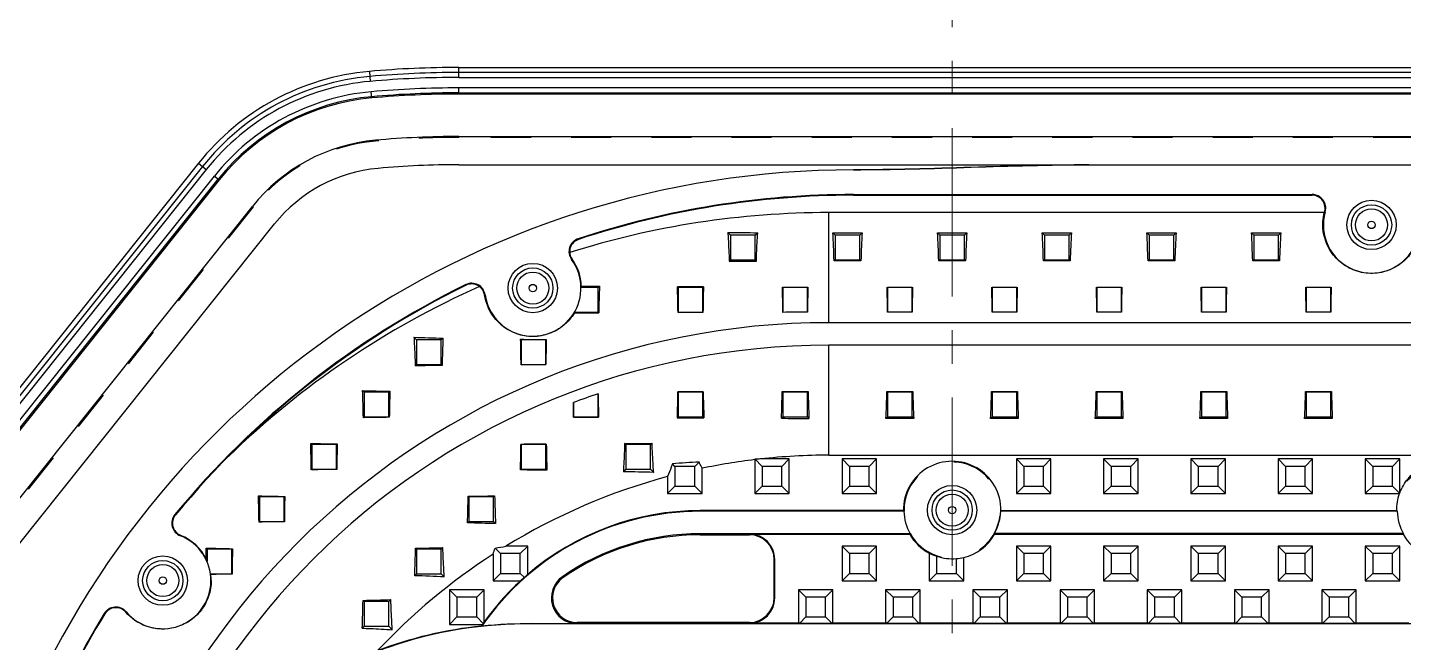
# Model space of a CAD drawing. Header units: millimetres. Extents: x -1495 to -116, y -3881 to 1305.
# Drawn here: x -683.4 to -627.4, y -1588.1 to -1563.1 of the extents above; entities that cross this region are included whole.
import ezdxf

# ---------------------------------------------------------------- set-up
doc = ezdxf.new("R2010")
doc.units = ezdxf.units.MM
doc.header["$LTSCALE"] = 16.335
doc.linetypes.add('CENTER', pattern=[0.6, 0.375, -0.075, 0.075, -0.075])
doc.linetypes.add('HIDDEN', pattern=[0.2, 0.1, -0.1])
doc.layers.get('0').update_dxf_attribs({"linetype": 'CONTINUOUS'})
doc.layers.add('center', color=1, linetype='CENTER', lineweight=9)
doc.layers.add('DEFAULT_2', color=8, linetype='HIDDEN')

msp = doc.modelspace()

# ---------------------------------------------------------------- linework, layer by layer
at = {"color": 7, "linetype": 'Continuous'}
for p, q in [((-669.485, -1564.852), (-669.449, -1565.257)), ((-665.844, -1565.097), (-665.844, -1564.69)), ((-665.844, -1564.69), (-626.963, -1564.69)), ((-626.963, -1564.896), (-665.844, -1564.896)), ((-665.844, -1565.097), (-626.963, -1565.097)), ((-669.389, -1565.931), (-669.411, -1565.682)), ((-665.844, -1565.773), (-665.844, -1565.523)), ((-626.963, -1565.523), (-665.844, -1565.523)), ((-665.844, -1565.724), (-626.963, -1565.724)), ((-626.963, -1565.773), (-665.844, -1565.773)), ((-669.236, -1567.655), (-669.232, -1567.69)), ((-665.844, -1567.539), (-665.844, -1567.504)), ((-665.844, -1567.504), (-626.963, -1567.504)), ((-676.288, -1568.723), (-691.127, -1587.325)), ((-676.131, -1568.849), (-690.97, -1587.45)), ((-676.449, -1568.595), (-687.004, -1581.825)), ((-676.449, -1568.595), (-676.131, -1568.849)), ((-669.133, -1568.8), (-669.134, -1568.793)), ((-665.844, -1568.654), (-665.844, -1568.647)), ((-665.844, -1568.654), (-626.962, -1568.661)), ((-649.764, -1568.855), (-649.764, -1568.862)), ((-640.176, -1568.661), (-640.176, -1568.654)), ((-690.637, -1587.716), (-675.798, -1569.115)), ((-690.48, -1587.841), (-675.641, -1569.24)), ((-675.602, -1569.271), (-690.441, -1587.872)), ((-675.798, -1569.115), (-675.602, -1569.271)), ((-649.764, -1569.895), (-649.764, -1569.867)), ((-649.764, -1569.867), (-631.076, -1569.867)), ((-649.764, -1569.895), (-631.076, -1569.895)), ((-631.076, -1569.867), (-631.076, -1569.895)), ((-687.581, -1587.061), (-674.25, -1570.35)), ((-674.25, -1570.35), (-674.222, -1570.372)), ((-650.769, -1575.087), (-650.769, -1570.603)), ((-630.576, -1570.603), (-650.769, -1570.603)), ((-630.545, -1570.569), (-630.574, -1570.565)), ((-686.687, -1587.774), (-673.356, -1571.063)), ((-673.356, -1571.063), (-673.351, -1571.067)), ((-660.967, -1571.693), (-660.976, -1571.667)), ((-654.774, -1571.524), (-654.885, -1571.413)), ((-654.774, -1571.524), (-654.774, -1572.529)), ((-653.769, -1571.524), (-654.774, -1571.524)), ((-653.769, -1571.524), (-653.667, -1571.422)), ((-653.769, -1572.529), (-653.769, -1571.524)), ((-650.511, -1571.524), (-650.605, -1571.429)), ((-650.605, -1571.429), (-649.411, -1571.429)), ((-650.511, -1571.524), (-650.511, -1572.529)), ((-649.506, -1571.524), (-650.511, -1571.524)), ((-649.506, -1571.524), (-649.411, -1571.429)), ((-649.506, -1572.529), (-649.506, -1571.524)), ((-646.247, -1571.524), (-646.341, -1571.429)), ((-646.341, -1571.429), (-645.147, -1571.429)), ((-646.247, -1571.524), (-646.247, -1572.529)), ((-645.242, -1571.524), (-646.247, -1571.524)), ((-645.242, -1571.524), (-645.147, -1571.429)), ((-645.242, -1572.529), (-645.242, -1571.524)), ((-641.983, -1571.524), (-642.077, -1571.429)), ((-642.077, -1571.429), (-640.883, -1571.429)), ((-641.983, -1571.524), (-641.983, -1572.529)), ((-640.978, -1571.524), (-641.983, -1571.524)), ((-640.978, -1571.524), (-640.883, -1571.429)), ((-640.978, -1572.529), (-640.978, -1571.524)), ((-637.813, -1571.429), (-636.62, -1571.429)), ((-637.719, -1571.524), (-637.813, -1571.429)), ((-637.719, -1571.524), (-637.719, -1572.529)), ((-636.714, -1571.524), (-637.719, -1571.524)), ((-636.714, -1571.524), (-636.62, -1571.429)), ((-636.714, -1572.529), (-636.714, -1571.524)), ((-633.55, -1571.429), (-632.356, -1571.429)), ((-633.455, -1571.524), (-633.55, -1571.429)), ((-633.455, -1571.524), (-633.455, -1572.529)), ((-632.45, -1571.524), (-633.455, -1571.524)), ((-632.45, -1571.524), (-632.356, -1571.429)), ((-632.45, -1572.529), (-632.45, -1571.524)), ((-661.228, -1572.502), (-661.248, -1572.517)), ((-654.774, -1572.529), (-654.826, -1572.581)), ((-654.774, -1572.529), (-653.769, -1572.529)), ((-653.769, -1572.529), (-653.722, -1572.576)), ((-650.511, -1572.529), (-650.554, -1572.572)), ((-649.462, -1572.572), (-650.554, -1572.572)), ((-650.511, -1572.529), (-649.506, -1572.529)), ((-649.506, -1572.529), (-649.462, -1572.572)), ((-646.247, -1572.529), (-646.29, -1572.572)), ((-645.199, -1572.572), (-646.29, -1572.572)), ((-646.247, -1572.529), (-645.242, -1572.529)), ((-645.242, -1572.529), (-645.199, -1572.572)), ((-641.983, -1572.529), (-642.026, -1572.572)), ((-640.935, -1572.572), (-642.026, -1572.572)), ((-641.983, -1572.529), (-640.978, -1572.529)), ((-640.978, -1572.529), (-640.935, -1572.572)), ((-637.719, -1572.529), (-637.762, -1572.572)), ((-636.671, -1572.572), (-637.762, -1572.572)), ((-637.719, -1572.529), (-636.714, -1572.529)), ((-636.714, -1572.529), (-636.671, -1572.572)), ((-633.455, -1572.529), (-633.498, -1572.572)), ((-632.407, -1572.572), (-633.498, -1572.572)), ((-633.455, -1572.529), (-632.45, -1572.529)), ((-632.45, -1572.529), (-632.407, -1572.572)), ((-665.56, -1573.537), (-665.547, -1573.562)), ((-664.771, -1573.954), (-664.794, -1573.957)), ((-660.165, -1573.656), (-660.857, -1573.656)), ((-660.165, -1573.656), (-660.111, -1573.602)), ((-660.165, -1574.661), (-660.165, -1573.656)), ((-656.906, -1573.656), (-656.935, -1573.627)), ((-656.906, -1573.656), (-656.906, -1574.661)), ((-655.901, -1573.656), (-656.906, -1573.656)), ((-655.901, -1573.656), (-655.878, -1573.632)), ((-655.901, -1574.661), (-655.901, -1573.656)), ((-652.642, -1573.656), (-652.658, -1573.64)), ((-652.658, -1573.64), (-651.623, -1573.641)), ((-652.643, -1573.656), (-652.643, -1574.666)), ((-651.637, -1573.656), (-652.643, -1573.656)), ((-651.637, -1573.656), (-651.623, -1573.641)), ((-651.637, -1574.663), (-651.637, -1573.656)), ((-648.379, -1573.656), (-648.393, -1573.641)), ((-648.379, -1573.656), (-648.379, -1574.655)), ((-647.374, -1573.656), (-648.379, -1573.656)), ((-647.374, -1573.656), (-647.359, -1573.641)), ((-647.374, -1574.655), (-647.374, -1573.656)), ((-644.115, -1573.656), (-644.129, -1573.641)), ((-644.115, -1573.656), (-644.115, -1574.655)), ((-643.11, -1573.656), (-644.115, -1573.656)), ((-643.11, -1573.656), (-643.095, -1573.641)), ((-643.11, -1574.655), (-643.11, -1573.656)), ((-639.851, -1573.656), (-639.865, -1573.641)), ((-639.851, -1573.656), (-639.851, -1574.655)), ((-638.846, -1573.656), (-639.851, -1573.656)), ((-638.846, -1573.656), (-638.831, -1573.641)), ((-638.846, -1574.655), (-638.846, -1573.656)), ((-635.587, -1573.656), (-635.602, -1573.641)), ((-635.587, -1573.656), (-635.587, -1574.655)), ((-634.582, -1573.656), (-635.587, -1573.656)), ((-634.582, -1573.656), (-634.568, -1573.641)), ((-634.582, -1574.655), (-634.582, -1573.656)), ((-631.323, -1573.656), (-631.338, -1573.641)), ((-631.323, -1573.656), (-631.323, -1574.655)), ((-630.318, -1573.656), (-631.323, -1573.656)), ((-630.318, -1573.656), (-630.304, -1573.641)), ((-630.318, -1574.655), (-630.318, -1573.656)), ((-661.122, -1574.661), (-660.165, -1574.661)), ((-660.165, -1574.661), (-660.143, -1574.683)), ((-656.906, -1574.661), (-656.913, -1574.668)), ((-656.913, -1574.668), (-655.897, -1574.665)), ((-656.906, -1574.661), (-655.901, -1574.661)), ((-655.901, -1574.661), (-655.897, -1574.665)), ((-647.374, -1574.655), (-648.379, -1574.655)), ((-643.11, -1574.655), (-644.115, -1574.655)), ((-638.846, -1574.655), (-639.851, -1574.655)), ((-634.582, -1574.655), (-635.587, -1574.655)), ((-630.318, -1574.655), (-631.323, -1574.655)), ((-624.137, -1575.087), (-650.769, -1575.087)), ((-667.566, -1575.788), (-667.671, -1575.682)), ((-667.566, -1575.788), (-667.566, -1576.793)), ((-666.561, -1575.788), (-667.566, -1575.788)), ((-666.561, -1575.788), (-666.488, -1575.715)), ((-666.561, -1576.793), (-666.561, -1575.788)), ((-663.302, -1575.788), (-663.326, -1575.764)), ((-663.302, -1575.788), (-663.302, -1576.793)), ((-662.297, -1575.788), (-663.302, -1575.788)), ((-662.297, -1575.788), (-662.282, -1575.773)), ((-662.297, -1576.797), (-662.297, -1575.788)), ((-650.769, -1580.485), (-650.769, -1576.006)), ((-624.137, -1576.006), (-650.769, -1576.006)), ((-667.566, -1576.793), (-667.62, -1576.846)), ((-667.566, -1576.793), (-666.561, -1576.793)), ((-666.561, -1576.793), (-666.526, -1576.828)), ((-663.302, -1576.793), (-663.307, -1576.798)), ((-663.302, -1576.793), (-662.297, -1576.797)), ((-669.698, -1577.92), (-669.764, -1577.854)), ((-669.698, -1577.92), (-669.698, -1578.925)), ((-668.693, -1577.92), (-669.698, -1577.92)), ((-668.693, -1577.92), (-668.652, -1577.878)), ((-668.693, -1578.925), (-668.693, -1577.92)), ((-660.165, -1578.925), (-660.165, -1577.982)), ((-655.887, -1577.905), (-656.917, -1577.909)), ((-656.906, -1577.92), (-656.917, -1577.909)), ((-656.906, -1577.92), (-656.906, -1578.925)), ((-655.901, -1577.92), (-656.906, -1577.92)), ((-655.901, -1577.92), (-655.887, -1577.905)), ((-655.901, -1578.925), (-655.901, -1577.92)), ((-652.642, -1577.92), (-652.666, -1577.897)), ((-652.642, -1577.92), (-652.642, -1578.925)), ((-651.637, -1577.92), (-652.642, -1577.92)), ((-651.637, -1577.92), (-651.613, -1577.895)), ((-651.637, -1578.925), (-651.637, -1577.92)), ((-648.379, -1577.92), (-648.403, -1577.895)), ((-648.403, -1577.895), (-647.349, -1577.895)), ((-648.379, -1577.92), (-648.379, -1578.925)), ((-647.374, -1577.92), (-648.379, -1577.92)), ((-647.374, -1577.92), (-647.349, -1577.895)), ((-647.374, -1578.925), (-647.374, -1577.92)), ((-644.115, -1577.92), (-644.139, -1577.895)), ((-644.139, -1577.895), (-643.085, -1577.895)), ((-644.115, -1577.92), (-644.115, -1578.925)), ((-643.11, -1577.92), (-644.115, -1577.92)), ((-643.11, -1577.92), (-643.085, -1577.895)), ((-643.11, -1578.925), (-643.11, -1577.92)), ((-639.851, -1577.92), (-639.876, -1577.895)), ((-639.876, -1577.895), (-638.821, -1577.895)), ((-639.851, -1577.92), (-639.851, -1578.925)), ((-638.846, -1577.92), (-639.851, -1577.92)), ((-638.846, -1577.92), (-638.821, -1577.895)), ((-638.846, -1578.925), (-638.846, -1577.92)), ((-635.587, -1577.92), (-635.612, -1577.895)), ((-635.612, -1577.895), (-634.557, -1577.895)), ((-635.587, -1577.92), (-635.587, -1578.925)), ((-634.582, -1577.92), (-635.587, -1577.92)), ((-634.582, -1577.92), (-634.557, -1577.895)), ((-634.582, -1578.925), (-634.582, -1577.92)), ((-631.348, -1577.895), (-630.294, -1577.895)), ((-631.323, -1577.92), (-631.348, -1577.895)), ((-631.323, -1577.92), (-631.323, -1578.925)), ((-630.318, -1577.92), (-631.323, -1577.92)), ((-630.318, -1577.92), (-630.294, -1577.895)), ((-630.318, -1578.925), (-630.318, -1577.92)), ((-661.17, -1578.344), (-661.17, -1578.925)), ((-669.698, -1578.925), (-669.73, -1578.957)), ((-669.698, -1578.925), (-668.693, -1578.925)), ((-668.693, -1578.925), (-668.676, -1578.942)), ((-661.17, -1578.925), (-661.177, -1578.931)), ((-661.17, -1578.925), (-660.165, -1578.925)), ((-660.165, -1578.925), (-660.153, -1578.937)), ((-656.906, -1578.925), (-656.941, -1578.959)), ((-656.941, -1578.959), (-655.859, -1578.967)), ((-656.906, -1578.925), (-655.901, -1578.925)), ((-655.901, -1578.925), (-655.859, -1578.967)), ((-652.642, -1578.925), (-652.7, -1578.983)), ((-652.642, -1578.925), (-651.637, -1578.925)), ((-651.637, -1578.925), (-651.577, -1578.985)), ((-648.379, -1578.925), (-648.44, -1578.986)), ((-647.313, -1578.986), (-648.44, -1578.986)), ((-648.379, -1578.925), (-647.374, -1578.925)), ((-647.374, -1578.925), (-647.313, -1578.986)), ((-644.115, -1578.925), (-644.176, -1578.986)), ((-643.049, -1578.986), (-644.176, -1578.986)), ((-644.115, -1578.925), (-643.11, -1578.925)), ((-643.11, -1578.925), (-643.049, -1578.986)), ((-639.851, -1578.925), (-639.912, -1578.986)), ((-638.785, -1578.986), (-639.912, -1578.986)), ((-639.851, -1578.925), (-638.846, -1578.925)), ((-638.846, -1578.925), (-638.785, -1578.986)), ((-635.587, -1578.925), (-635.648, -1578.986)), ((-634.521, -1578.986), (-635.648, -1578.986)), ((-635.587, -1578.925), (-634.582, -1578.925)), ((-634.582, -1578.925), (-634.521, -1578.986)), ((-631.323, -1578.925), (-631.384, -1578.986)), ((-630.257, -1578.986), (-631.384, -1578.986)), ((-631.323, -1578.925), (-630.318, -1578.925)), ((-630.318, -1578.925), (-630.257, -1578.986)), ((-671.83, -1580.052), (-671.877, -1580.004)), ((-671.83, -1580.052), (-671.83, -1581.057)), ((-670.825, -1580.052), (-671.83, -1580.052)), ((-670.825, -1580.052), (-670.799, -1580.026)), ((-670.825, -1581.057), (-670.825, -1580.052)), ((-663.302, -1580.052), (-663.311, -1580.043)), ((-663.302, -1580.052), (-663.302, -1581.057)), ((-662.297, -1580.052), (-663.302, -1580.052)), ((-662.297, -1580.052), (-662.28, -1580.035)), ((-662.297, -1581.057), (-662.297, -1580.052)), ((-659.088, -1580.002), (-657.972, -1579.99)), ((-659.038, -1580.052), (-659.088, -1580.002)), ((-659.038, -1580.052), (-659.038, -1581.057)), ((-658.033, -1580.052), (-659.038, -1580.052)), ((-658.033, -1580.052), (-657.972, -1579.99)), ((-658.033, -1581.057), (-658.033, -1580.052)), ((-657.036, -1580.941), (-657.144, -1580.834)), ((-656.232, -1580.941), (-656.055, -1580.764)), ((-653.785, -1580.64), (-653.785, -1582.047)), ((-653.483, -1580.941), (-653.785, -1580.64)), ((-652.378, -1580.64), (-653.556, -1580.64)), ((-652.679, -1580.941), (-652.378, -1580.64)), ((-652.378, -1582.047), (-652.378, -1580.64)), ((-650.769, -1580.485), (-620.756, -1580.485)), ((-650.231, -1580.64), (-650.231, -1582.047)), ((-649.93, -1580.941), (-650.231, -1580.64)), ((-648.824, -1580.64), (-650.231, -1580.64)), ((-649.126, -1580.941), (-648.824, -1580.64)), ((-648.824, -1582.047), (-648.824, -1580.64)), ((-643.125, -1580.64), (-643.125, -1582.047)), ((-642.824, -1580.941), (-643.125, -1580.64)), ((-641.718, -1580.64), (-643.125, -1580.64)), ((-642.02, -1580.941), (-641.718, -1580.64)), ((-641.718, -1582.047), (-641.718, -1580.64)), ((-639.572, -1580.64), (-639.572, -1582.047)), ((-639.27, -1580.941), (-639.572, -1580.64)), ((-638.165, -1580.64), (-639.572, -1580.64)), ((-638.466, -1580.941), (-638.165, -1580.64)), ((-638.165, -1582.047), (-638.165, -1580.64)), ((-636.019, -1580.64), (-636.019, -1582.047)), ((-635.717, -1580.941), (-636.019, -1580.64)), ((-634.612, -1580.64), (-636.019, -1580.64)), ((-634.913, -1580.941), (-634.612, -1580.64)), ((-634.612, -1582.047), (-634.612, -1580.64)), ((-632.465, -1580.64), (-632.465, -1582.047)), ((-632.164, -1580.941), (-632.465, -1580.64)), ((-631.058, -1580.64), (-632.465, -1580.64)), ((-631.36, -1580.941), (-631.058, -1580.64)), ((-631.058, -1582.047), (-631.058, -1580.64)), ((-628.912, -1580.64), (-628.912, -1582.047)), ((-627.505, -1580.64), (-628.912, -1580.64)), ((-628.611, -1580.941), (-628.912, -1580.64)), ((-627.807, -1580.941), (-627.505, -1580.64)), ((-627.505, -1582.047), (-627.505, -1580.64)), ((-671.83, -1581.057), (-671.852, -1581.079)), ((-671.83, -1581.057), (-670.825, -1581.057)), ((-670.825, -1581.057), (-670.816, -1581.066)), ((-663.302, -1581.057), (-663.331, -1581.086)), ((-663.302, -1581.057), (-662.297, -1581.057)), ((-662.297, -1581.057), (-662.253, -1581.101)), ((-659.038, -1581.057), (-659.139, -1581.158)), ((-659.038, -1581.057), (-658.033, -1581.057)), ((-658.033, -1581.057), (-657.905, -1581.185)), ((-657.338, -1581.356), (-657.338, -1582.047)), ((-657.036, -1580.941), (-657.036, -1581.745)), ((-656.232, -1580.941), (-657.036, -1580.941)), ((-656.232, -1581.745), (-656.232, -1580.941)), ((-655.931, -1582.047), (-655.931, -1581.019)), ((-653.483, -1580.941), (-653.483, -1581.745)), ((-652.679, -1580.941), (-653.483, -1580.941)), ((-652.679, -1581.745), (-652.679, -1580.941)), ((-649.93, -1580.941), (-649.93, -1581.745)), ((-649.126, -1580.941), (-649.93, -1580.941)), ((-649.126, -1581.745), (-649.126, -1580.941)), ((-642.824, -1580.941), (-642.824, -1581.745)), ((-642.02, -1580.941), (-642.824, -1580.941)), ((-642.02, -1581.745), (-642.02, -1580.941)), ((-639.27, -1580.941), (-639.27, -1581.745)), ((-638.466, -1580.941), (-639.27, -1580.941)), ((-638.466, -1581.745), (-638.466, -1580.941)), ((-635.717, -1580.941), (-635.717, -1581.745)), ((-634.913, -1580.941), (-635.717, -1580.941)), ((-634.913, -1581.745), (-634.913, -1580.941)), ((-632.164, -1580.941), (-632.164, -1581.745)), ((-631.36, -1580.941), (-632.164, -1580.941)), ((-631.36, -1581.745), (-631.36, -1580.941)), ((-628.611, -1580.941), (-628.611, -1581.745)), ((-627.807, -1580.941), (-628.611, -1580.941)), ((-627.807, -1581.745), (-627.807, -1580.941)), ((-657.036, -1581.745), (-657.338, -1582.047)), ((-657.036, -1581.745), (-656.232, -1581.745)), ((-656.232, -1581.745), (-655.931, -1582.047)), ((-653.483, -1581.745), (-653.785, -1582.047)), ((-653.483, -1581.745), (-652.679, -1581.745)), ((-652.679, -1581.745), (-652.378, -1582.047)), ((-649.93, -1581.745), (-650.231, -1582.047)), ((-649.93, -1581.745), (-649.126, -1581.745)), ((-649.126, -1581.745), (-648.824, -1582.047)), ((-642.824, -1581.745), (-643.125, -1582.047)), ((-642.824, -1581.745), (-642.02, -1581.745)), ((-642.02, -1581.745), (-641.718, -1582.047)), ((-639.27, -1581.745), (-639.572, -1582.047)), ((-639.27, -1581.745), (-638.466, -1581.745)), ((-638.466, -1581.745), (-638.165, -1582.047)), ((-635.717, -1581.745), (-636.019, -1582.047)), ((-635.717, -1581.745), (-634.913, -1581.745)), ((-634.913, -1581.745), (-634.612, -1582.047)), ((-632.164, -1581.745), (-632.465, -1582.047)), ((-632.164, -1581.745), (-631.36, -1581.745)), ((-631.36, -1581.745), (-631.058, -1582.047)), ((-628.611, -1581.745), (-628.912, -1582.047)), ((-628.611, -1581.745), (-627.807, -1581.745)), ((-627.807, -1581.745), (-627.505, -1582.047)), ((-673.962, -1582.184), (-674.004, -1582.142)), ((-673.962, -1582.184), (-673.962, -1583.189)), ((-672.957, -1582.184), (-673.962, -1582.184)), ((-672.957, -1582.184), (-672.936, -1582.163)), ((-672.957, -1583.189), (-672.957, -1582.184)), ((-665.434, -1582.184), (-665.46, -1582.158)), ((-665.434, -1582.184), (-665.434, -1583.189)), ((-664.429, -1582.184), (-665.434, -1582.184)), ((-664.429, -1582.184), (-664.387, -1582.141)), ((-664.429, -1583.189), (-664.429, -1582.184)), ((-657.338, -1582.047), (-655.931, -1582.047)), ((-653.785, -1582.047), (-652.378, -1582.047)), ((-650.231, -1582.047), (-648.824, -1582.047)), ((-643.125, -1582.047), (-641.718, -1582.047)), ((-639.572, -1582.047), (-638.165, -1582.047)), ((-636.019, -1582.047), (-634.612, -1582.047)), ((-632.465, -1582.047), (-631.058, -1582.047)), ((-628.912, -1582.047), (-627.505, -1582.047)), ((-677.388, -1582.923), (-677.409, -1582.905)), ((-656.009, -1582.767), (-656.009, -1582.743)), ((-647.733, -1582.743), (-656.009, -1582.743)), ((-647.708, -1582.767), (-656.009, -1582.767)), ((-647.708, -1582.767), (-647.733, -1582.743)), ((-643.755, -1582.743), (-643.78, -1582.767)), ((-627.608, -1582.767), (-643.78, -1582.767)), ((-643.749, -1582.743), (-627.634, -1582.743)), ((-673.962, -1583.189), (-673.982, -1583.209)), ((-673.962, -1583.189), (-672.957, -1583.189)), ((-672.957, -1583.189), (-672.95, -1583.195)), ((-665.434, -1583.189), (-665.489, -1583.244)), ((-665.434, -1583.189), (-664.429, -1583.189)), ((-664.429, -1583.189), (-664.344, -1583.273)), ((-677.178, -1583.75), (-677.186, -1583.769)), ((-663.037, -1584.193), (-663.929, -1584.193)), ((-663.339, -1584.494), (-663.037, -1584.193)), ((-663.037, -1585.341), (-663.037, -1584.193)), ((-656.009, -1583.727), (-656.009, -1583.681)), ((-656.009, -1583.681), (-647.458, -1583.681)), ((-656.009, -1583.727), (-653.999, -1583.727)), ((-653.999, -1583.706), (-653.999, -1583.727)), ((-653.999, -1583.706), (-647.473, -1583.706)), ((-650.231, -1584.193), (-650.231, -1585.6)), ((-649.93, -1584.494), (-650.231, -1584.193)), ((-648.824, -1584.193), (-650.231, -1584.193)), ((-649.126, -1584.494), (-648.824, -1584.193)), ((-648.824, -1585.6), (-648.824, -1584.193)), ((-644.03, -1583.681), (-644.016, -1583.706)), ((-627.358, -1583.681), (-644.03, -1583.681)), ((-644.016, -1583.706), (-627.373, -1583.706)), ((-643.125, -1584.193), (-643.125, -1585.6)), ((-642.824, -1584.494), (-643.125, -1584.193)), ((-641.718, -1584.193), (-643.125, -1584.193)), ((-642.02, -1584.494), (-641.718, -1584.193)), ((-641.718, -1585.6), (-641.718, -1584.193)), ((-639.572, -1584.193), (-639.572, -1585.6)), ((-639.27, -1584.494), (-639.572, -1584.193)), ((-638.165, -1584.193), (-639.572, -1584.193)), ((-638.466, -1584.494), (-638.165, -1584.193)), ((-638.165, -1585.6), (-638.165, -1584.193)), ((-636.019, -1584.193), (-636.019, -1585.6)), ((-635.717, -1584.494), (-636.019, -1584.193)), ((-634.612, -1584.193), (-636.019, -1584.193)), ((-634.913, -1584.494), (-634.612, -1584.193)), ((-634.612, -1585.6), (-634.612, -1584.193)), ((-632.465, -1584.193), (-632.465, -1585.6)), ((-632.164, -1584.494), (-632.465, -1584.193)), ((-631.058, -1584.193), (-632.465, -1584.193)), ((-631.36, -1584.494), (-631.058, -1584.193)), ((-631.058, -1585.6), (-631.058, -1584.193)), ((-628.912, -1584.193), (-628.912, -1585.6)), ((-628.611, -1584.494), (-628.912, -1584.193)), ((-627.505, -1584.193), (-628.912, -1584.193)), ((-627.807, -1584.494), (-627.505, -1584.193)), ((-627.505, -1585.6), (-627.505, -1584.193)), ((-627.373, -1583.706), (-627.358, -1583.681)), ((-676.094, -1584.315), (-676.14, -1584.269)), ((-676.094, -1584.315), (-676.094, -1584.817)), ((-675.089, -1584.315), (-676.094, -1584.315)), ((-675.089, -1584.315), (-675.067, -1584.294)), ((-675.089, -1585.32), (-675.089, -1584.315)), ((-667.566, -1584.315), (-667.607, -1584.275)), ((-667.566, -1584.315), (-667.566, -1585.32)), ((-666.561, -1584.315), (-667.566, -1584.315)), ((-666.561, -1584.315), (-666.495, -1584.249)), ((-666.561, -1585.32), (-666.561, -1584.315)), ((-664.444, -1584.517), (-664.444, -1585.6)), ((-664.143, -1584.494), (-664.367, -1584.27)), ((-664.143, -1584.494), (-664.143, -1585.298)), ((-663.339, -1584.494), (-664.143, -1584.494)), ((-663.339, -1585.298), (-663.339, -1584.494)), ((-652.994, -1586.297), (-652.994, -1584.732)), ((-652.994, -1584.732), (-652.973, -1584.732)), ((-652.973, -1586.297), (-652.973, -1584.732)), ((-649.93, -1584.494), (-649.93, -1585.298)), ((-649.126, -1584.494), (-649.93, -1584.494)), ((-649.126, -1585.298), (-649.126, -1584.494)), ((-646.678, -1584.478), (-646.678, -1585.6)), ((-646.377, -1584.6), (-646.377, -1585.298)), ((-645.573, -1585.298), (-645.573, -1584.697)), ((-645.271, -1585.6), (-645.271, -1584.654)), ((-642.824, -1584.494), (-642.824, -1585.298)), ((-642.02, -1584.494), (-642.824, -1584.494)), ((-642.02, -1585.298), (-642.02, -1584.494)), ((-639.27, -1584.494), (-639.27, -1585.298)), ((-638.466, -1584.494), (-639.27, -1584.494)), ((-638.466, -1585.298), (-638.466, -1584.494)), ((-635.717, -1584.494), (-635.717, -1585.298)), ((-634.913, -1584.494), (-635.717, -1584.494)), ((-634.913, -1585.298), (-634.913, -1584.494)), ((-632.164, -1584.494), (-632.164, -1585.298)), ((-631.36, -1584.494), (-632.164, -1584.494)), ((-631.36, -1585.298), (-631.36, -1584.494)), ((-628.611, -1584.494), (-628.611, -1585.298)), ((-627.807, -1584.494), (-628.611, -1584.494)), ((-627.807, -1585.298), (-627.807, -1584.494)), ((-664.143, -1585.298), (-664.444, -1585.6)), ((-664.143, -1585.298), (-663.339, -1585.298)), ((-663.339, -1585.298), (-663.173, -1585.464)), ((-649.93, -1585.298), (-650.231, -1585.6)), ((-649.93, -1585.298), (-649.126, -1585.298)), ((-649.126, -1585.298), (-648.824, -1585.6)), ((-646.377, -1585.298), (-646.678, -1585.6)), ((-646.377, -1585.298), (-645.573, -1585.298)), ((-645.573, -1585.298), (-645.271, -1585.6)), ((-642.824, -1585.298), (-643.125, -1585.6)), ((-642.824, -1585.298), (-642.02, -1585.298)), ((-642.02, -1585.298), (-641.718, -1585.6)), ((-639.27, -1585.298), (-639.572, -1585.6)), ((-639.27, -1585.298), (-638.466, -1585.298)), ((-638.466, -1585.298), (-638.165, -1585.6)), ((-635.717, -1585.298), (-636.019, -1585.6)), ((-635.717, -1585.298), (-634.913, -1585.298)), ((-634.913, -1585.298), (-634.612, -1585.6)), ((-632.164, -1585.298), (-632.465, -1585.6)), ((-632.164, -1585.298), (-631.36, -1585.298)), ((-631.36, -1585.298), (-631.058, -1585.6)), ((-628.611, -1585.298), (-628.912, -1585.6)), ((-628.611, -1585.298), (-627.807, -1585.298)), ((-627.807, -1585.298), (-627.505, -1585.6)), ((-675.953, -1585.32), (-675.089, -1585.32)), ((-675.089, -1585.32), (-675.08, -1585.329)), ((-667.566, -1585.32), (-667.641, -1585.396)), ((-667.566, -1585.32), (-666.561, -1585.32)), ((-666.561, -1585.32), (-666.439, -1585.443)), ((-664.444, -1585.6), (-663.329, -1585.6)), ((-661.622, -1585.433), (-661.596, -1585.471)), ((-650.231, -1585.6), (-648.824, -1585.6)), ((-646.678, -1585.6), (-645.271, -1585.6)), ((-643.125, -1585.6), (-641.718, -1585.6)), ((-639.572, -1585.6), (-638.165, -1585.6)), ((-636.019, -1585.6), (-634.612, -1585.6)), ((-632.465, -1585.6), (-631.058, -1585.6)), ((-628.912, -1585.6), (-627.505, -1585.6)), ((-669.698, -1586.447), (-669.745, -1586.4)), ((-668.693, -1586.447), (-668.613, -1586.368)), ((-666.221, -1585.969), (-666.221, -1587.376)), ((-665.919, -1586.271), (-666.221, -1585.969)), ((-664.814, -1585.969), (-666.221, -1585.969)), ((-665.919, -1586.271), (-665.919, -1587.075)), ((-665.115, -1586.271), (-665.919, -1586.271)), ((-665.115, -1586.271), (-664.814, -1585.969)), ((-665.115, -1587.075), (-665.115, -1586.271)), ((-664.814, -1587.285), (-664.814, -1585.969)), ((-652.973, -1586.297), (-652.994, -1586.297)), ((-652.008, -1585.969), (-652.008, -1587.323)), ((-651.707, -1586.271), (-652.008, -1585.969)), ((-650.601, -1585.969), (-652.008, -1585.969)), ((-651.707, -1586.271), (-651.707, -1587.075)), ((-650.903, -1586.271), (-651.707, -1586.271)), ((-650.903, -1586.271), (-650.601, -1585.969)), ((-650.903, -1587.075), (-650.903, -1586.271)), ((-650.601, -1587.323), (-650.601, -1585.969)), ((-648.455, -1585.969), (-648.455, -1587.323)), ((-647.048, -1585.969), (-648.455, -1585.969)), ((-648.153, -1586.271), (-648.455, -1585.969)), ((-648.153, -1586.271), (-648.153, -1587.075)), ((-647.349, -1586.271), (-648.153, -1586.271)), ((-647.349, -1586.271), (-647.048, -1585.969)), ((-647.349, -1587.075), (-647.349, -1586.271)), ((-647.048, -1587.323), (-647.048, -1585.969)), ((-644.902, -1585.969), (-644.902, -1587.323)), ((-643.495, -1585.969), (-644.902, -1585.969)), ((-644.6, -1586.271), (-644.902, -1585.969)), ((-644.6, -1586.271), (-644.6, -1587.075)), ((-643.796, -1586.271), (-644.6, -1586.271)), ((-643.796, -1586.271), (-643.495, -1585.969)), ((-643.796, -1587.075), (-643.796, -1586.271)), ((-643.495, -1587.323), (-643.495, -1585.969)), ((-641.348, -1585.969), (-641.348, -1587.323)), ((-639.941, -1585.969), (-641.348, -1585.969)), ((-641.047, -1586.271), (-641.348, -1585.969)), ((-641.047, -1586.271), (-641.047, -1587.075)), ((-640.243, -1586.271), (-641.047, -1586.271)), ((-640.243, -1586.271), (-639.941, -1585.969)), ((-640.243, -1587.075), (-640.243, -1586.271)), ((-639.941, -1587.323), (-639.941, -1585.969)), ((-637.795, -1585.969), (-637.795, -1587.323)), ((-636.388, -1585.969), (-637.795, -1585.969)), ((-637.494, -1586.271), (-637.795, -1585.969)), ((-637.494, -1586.271), (-637.494, -1587.075)), ((-636.69, -1586.271), (-637.494, -1586.271)), ((-636.69, -1586.271), (-636.388, -1585.969)), ((-636.69, -1587.075), (-636.69, -1586.271)), ((-636.388, -1587.323), (-636.388, -1585.969)), ((-634.242, -1585.969), (-634.242, -1587.323)), ((-632.835, -1585.969), (-634.242, -1585.969)), ((-633.94, -1586.271), (-634.242, -1585.969)), ((-633.94, -1586.271), (-633.94, -1587.075)), ((-633.136, -1586.271), (-633.94, -1586.271)), ((-633.136, -1586.271), (-632.835, -1585.969)), ((-633.136, -1587.075), (-633.136, -1586.271)), ((-632.835, -1587.323), (-632.835, -1585.969)), ((-630.689, -1585.969), (-630.689, -1587.323)), ((-629.282, -1585.969), (-630.689, -1585.969)), ((-630.387, -1586.271), (-630.689, -1585.969)), ((-630.387, -1586.271), (-630.387, -1587.075)), ((-629.583, -1586.271), (-630.387, -1586.271)), ((-629.583, -1586.271), (-629.282, -1585.969)), ((-629.583, -1587.075), (-629.583, -1586.271)), ((-629.282, -1587.323), (-629.282, -1585.969)), ((-680.287, -1586.934), (-680.264, -1586.948)), ((-679.397, -1586.865), (-679.413, -1586.879)), ((-669.698, -1586.447), (-669.698, -1587.452)), ((-668.693, -1586.447), (-669.698, -1586.447)), ((-668.693, -1587.452), (-668.693, -1586.447)), ((-669.698, -1587.452), (-669.778, -1587.533)), ((-669.698, -1587.452), (-668.693, -1587.452)), ((-668.693, -1587.452), (-668.553, -1587.593)), ((-665.919, -1587.075), (-666.221, -1587.376)), ((-666.221, -1587.376), (-664.878, -1587.376)), ((-665.919, -1587.075), (-665.115, -1587.075)), ((-665.115, -1587.075), (-664.851, -1587.339)), ((-664.916, -1587.432), (-664.903, -1587.455)), ((-662.829, -1587.351), (-662.829, -1587.348)), ((-613.455, -1587.351), (-662.829, -1587.351)), ((-661.024, -1587.348), (-661.024, -1587.302)), ((-653.999, -1587.302), (-661.024, -1587.302)), ((-653.999, -1587.302), (-653.999, -1587.323)), ((-652.008, -1587.323), (-653.999, -1587.323)), ((-651.956, -1587.325), (-652.008, -1587.323)), ((-651.707, -1587.075), (-651.956, -1587.325)), ((-651.956, -1587.325), (-650.653, -1587.325)), ((-651.707, -1587.075), (-650.903, -1587.075)), ((-650.903, -1587.075), (-650.653, -1587.325)), ((-650.601, -1587.323), (-650.653, -1587.325)), ((-648.455, -1587.323), (-650.601, -1587.323)), ((-648.403, -1587.325), (-648.455, -1587.323)), ((-648.153, -1587.075), (-648.403, -1587.325)), ((-648.403, -1587.325), (-647.1, -1587.325)), ((-648.153, -1587.075), (-647.349, -1587.075)), ((-647.349, -1587.075), (-647.1, -1587.325)), ((-647.048, -1587.323), (-647.1, -1587.325)), ((-644.902, -1587.323), (-647.048, -1587.323)), ((-644.85, -1587.325), (-644.902, -1587.323)), ((-644.6, -1587.075), (-644.85, -1587.325)), ((-644.85, -1587.325), (-643.546, -1587.325)), ((-644.6, -1587.075), (-643.796, -1587.075)), ((-643.796, -1587.075), (-643.546, -1587.325)), ((-643.495, -1587.323), (-643.546, -1587.325)), ((-641.348, -1587.323), (-643.495, -1587.323)), ((-641.297, -1587.325), (-641.348, -1587.323)), ((-641.047, -1587.075), (-641.297, -1587.325)), ((-641.297, -1587.325), (-639.993, -1587.325)), ((-641.047, -1587.075), (-640.243, -1587.075)), ((-640.243, -1587.075), (-639.993, -1587.325)), ((-639.941, -1587.323), (-639.993, -1587.325)), ((-637.795, -1587.323), (-639.941, -1587.323)), ((-637.743, -1587.325), (-637.795, -1587.323)), ((-637.494, -1587.075), (-637.743, -1587.325)), ((-637.743, -1587.325), (-636.44, -1587.325)), ((-637.494, -1587.075), (-636.69, -1587.075)), ((-636.69, -1587.075), (-636.44, -1587.325)), ((-636.388, -1587.323), (-636.44, -1587.325)), ((-634.242, -1587.323), (-636.388, -1587.323)), ((-634.19, -1587.325), (-634.242, -1587.323)), ((-633.94, -1587.075), (-634.19, -1587.325)), ((-634.19, -1587.325), (-632.887, -1587.325)), ((-633.94, -1587.075), (-633.136, -1587.075)), ((-633.136, -1587.075), (-632.887, -1587.325)), ((-632.835, -1587.323), (-632.887, -1587.325)), ((-630.689, -1587.323), (-632.835, -1587.323)), ((-630.637, -1587.325), (-630.689, -1587.323)), ((-630.387, -1587.075), (-630.637, -1587.325)), ((-630.637, -1587.325), (-629.334, -1587.325)), ((-630.387, -1587.075), (-629.583, -1587.075)), ((-629.583, -1587.075), (-629.334, -1587.325)), ((-629.282, -1587.323), (-629.334, -1587.325)), ((-627.136, -1587.323), (-629.282, -1587.323))]:
    msp.add_line(p, q, dxfattribs=at)
for centre, radius in [((-628.659, -1571.105), 1.005), ((-628.659, -1571.105), 0.821), ((-628.659, -1571.105), 0.653), ((-628.659, -1571.105), 0.151), ((-662.829, -1573.677), 1.005), ((-662.829, -1573.677), 0.821), ((-662.829, -1573.677), 0.653), ((-662.829, -1573.677), 0.151), ((-645.744, -1582.722), 1.005), ((-645.744, -1582.722), 0.821), ((-645.744, -1582.722), 0.653), ((-645.744, -1582.722), 0.151), ((-677.904, -1585.594), 1.005), ((-677.904, -1585.594), 0.821), ((-677.904, -1585.594), 0.653), ((-677.904, -1585.594), 0.151)]:
    msp.add_circle(centre, radius, dxfattribs=at)
for centre, radius, start, end in [((-668.593, -1574.862), 10.05, 95.0947, 141.4198), ((-668.593, -1574.862), 9.844, 95.0947, 141.4198), ((-665.844, -1605.694), 41.004, 90, 95.0947), ((-665.844, -1605.694), 40.798, 90, 95.0947), ((-665.844, -1605.694), 40.597, 90, 95.0947), ((-668.593, -1574.862), 9.643, 95.0947, 141.4198), ((-668.593, -1574.862), 9.217, 95.0947, 141.4198), ((-665.844, -1605.694), 40.171, 90, 95.0947), ((-668.593, -1574.862), 9.016, 95.0947, 141.4198), ((-668.593, -1574.862), 8.966, 95.0947, 141.4198), ((-665.844, -1605.694), 39.97, 90, 95.0947), ((-665.844, -1605.694), 39.92, 90, 95.0947), ((-668.593, -1574.862), 7.236, 95.0947, 141.4198), ((-665.844, -1605.694), 38.19, 90, 95.0947), ((-649.764, -1605.694), 36.832, 90, 159.9604), ((-668.593, -1574.862), 6.086, 95.0947, 141.4198), ((-665.844, -1605.694), 37.04, 90, 95.0947), ((-649.764, -1605.694), 35.827, 90, 108.2372), ((-649.764, -1605.694), 35.799, 90, 108.2372), ((-631.076, -1570.418), 0.551, 344.1349, 90), ((-650.769, -1605.694), 35.091, 90, 107.5076), ((-628.659, -1571.105), 1.961, 164.1349, 331.0334), ((-660.804, -1572.19), 0.551, 108.2372, 216.2769), ((-660.804, -1572.196), 0.523, 108.2372, 215.7702), ((-651.358, -1152.14), 419.288, 269.51809, 269.68451), ((-662.829, -1573.677), 1.961, 188.1204, 36.2769), ((-662.846, -1573.668), 1.994, 2.1691, 35.7812), ((-649.764, -1605.694), 35.827, 116.1601, 140.5003), ((-665.316, -1574.032), 0.551, 8.1204, 116.1601), ((-665.316, -1574.032), 0.523, 8.609, 116.1601), ((-649.764, -1605.694), 35.799, 116.1601, 140.4876), ((-650.769, -1605.694), 35.091, 113.9206, 134.1892), ((-662.859, -1573.433), 2.012, 353.6397, 355.4545), ((-656.226, -1232.17), 341.454, 269.22359, 269.34813), ((-582.639, -1576.446), 77.524, 177.89764, 178.69712), ((-740.718, -1575.889), 83.814, 0.83446, 1.54608), ((-565.306, -1575.835), 90.598, 178.60701, 179.2606), ((-750.311, -1575.622), 97.673, 0.56044, 1.16251), ((-557.819, -1575.501), 93.822, 178.8639, 179.48772), ((-650.769, -1605.694), 30.607, 90, 177.2902), ((-663.596, -1449.49), 126.258, 268.15056, 268.68757), ((-588.031, -1578.895), 78.522, 177.67941, 178.49204), ((-760.526, -1578.005), 97.226, 0.71128, 1.32055), ((-659.284, -1163.462), 412.322, 269.43839, 269.58335), ((-548.91, -1577.867), 113.391, 178.9417, 179.45901), ((-650.769, -1605.694), 29.688, 90, 177.2503), ((-663.249, -1807.457), 230.652, 90.81404, 91.08583), ((-748.999, -1580.823), 79.29, 1.34881, 2.14625), ((-665.798, -1423.64), 154.265, 268.52707, 268.94022), ((-559.106, -1580.871), 109.587, 178.43511, 178.99135), ((-650.769, -1605.694), 29.261, 108.7299, 110.8212), ((-558.111, -1577.133), 102.058, 180.47687, 181.01296), ((-743.772, -1576.438), 86.868, 358.33685, 359.02977), ((-580.695, -1576.469), 75.206, 181.09438, 181.9033), ((-722.022, -1576.209), 69.377, 357.70876, 358.60616), ((-588.608, -1576.35), 63.024, 181.40526, 182.39658), ((-772.213, -1577.426), 111.047, 359.22315, 359.52629), ((-666.066, -1802.101), 223.174, 90.66987, 90.94063), ((-777.133, -1583.012), 105.298, 1.05163, 1.63671), ((-668.296, -1427.199), 152.847, 268.65749, 269.06193), ((-532.981, -1582.804), 137.845, 178.84505, 179.27746), ((-772.361, -1578.451), 109.061, 358.61543, 359.16352), ((-577.254, -1578.393), 85.042, 181.10618, 181.82488), ((-646.283, -1741.111), 160.645, 93.48724, 93.87641), ((-650.777, -1605.646), 25.16, 96.8653, 101.82), ((-650.66, -1659.874), 79.287, 92.09311, 92.25254), ((-650.769, -1605.694), 25.209, 90, 96.3465), ((-645.744, -1582.722), 1.989, 359.3993, 180.6017), ((-668.797, -1778.859), 197.803, 90.58464, 90.88488), ((-650.769, -1605.694), 25.209, 105.1039, 121.4692), ((-669.381, -2049.037), 467.99, 89.12723, 89.25928), ((-672.166, -2201.412), 620.391, 88.682806, 88.796817), ((-801.513, -1585.259), 127.547, 0.92089, 1.40029), ((-670.73, -1445.354), 136.827, 268.62898, 269.07596), ((-506.536, -1584.915), 166.423, 179.05253, 179.40785), ((-769.192, -1579.898), 103.757, 358.15212, 358.75227), ((-670.472, -1212.56), 369.632, 270.7769, 270.94327), ((-600.102, -1580.29), 64.311, 181.64982, 182.65894), ((-676.984, -1583.256), 0.551, 140.5003, 248.5098), ((-676.981, -1583.259), 0.528, 140.4343, 248.0817), ((-656.009, -1593.548), 10.78, 90, 145.5871), ((-656.009, -1593.548), 10.805, 90, 130.5771), ((-645.744, -1582.722), 1.965, 181.3265, 209.2371), ((-625.644, -1582.722), 1.965, 181.3265, 209.2371), ((-671.246, -1751.279), 168.092, 90.58089, 90.9326), ((-669.646, -1767.849), 184.652, 88.35486, 88.71029), ((-677.904, -1585.594), 1.961, 220.4149, 68.5098), ((-677.918, -1585.594), 1.987, 25.8263, 68.1256), ((-672.423, -1537.414), 47.544, 279.755, 280.2907), ((-656.009, -1593.548), 9.866, 90, 124.6722), ((-656.009, -1593.548), 9.821, 90, 124.6722), ((-653.999, -1584.732), 1.026, 0, 90), ((-653.999, -1584.732), 1.005, 0, 90), ((-645.744, -1582.722), 1.989, 209.6527, 241.9928), ((-645.744, -1582.722), 1.989, 283.7555, 330.3473), ((-625.644, -1582.722), 1.989, 209.6527, 278.2441), ((-811.377, -1587.458), 135.275, 1.15653, 1.35079), ((-672.994, -1469.725), 114.587, 268.42673, 268.96322), ((-678.15, -1585.596), 2.199, 20.7424, 23.2481), ((-478.681, -1587.319), 196.409, 179.11754, 179.41949), ((-650.769, -1605.694), 25.209, 122.8521, 136.8301), ((-773.803, -1581.571), 106.231, 357.93641, 358.54138), ((-671.636, -1382.209), 202.106, 271.14223, 271.45752), ((-674.463, -1581.237), 10.542, 341.8745, 343.2786), ((-645.744, -1582.722), 1.982, 251.3896, 274.9627), ((-677.932, -1585.842), 2.046, 14.1403, 14.7629), ((-673.375, -1726.522), 141.203, 90.69203, 91.044), ((-677.913, -1585.591), 1.981, 359.9093, 7.2125), ((-670.426, -1672.043), 86.692, 87.36348, 88.15891), ((-656.009, -1593.548), 10.805, 132.6433, 144.5774), ((-661.024, -1586.297), 1.05, 124.6722, 270), ((-661.024, -1586.297), 1.005, 124.6722, 270), ((-797.879, -1583.195), 128.174, 358.06035, 358.56691), ((-672.918, -1456.659), 129.78, 271.40113, 271.9011), ((-653.999, -1586.297), 1.026, 270, 0), ((-653.999, -1586.297), 1.005, 270, 0), ((-649.764, -1605.694), 35.827, 148.4243, 157.3953), ((-649.727, -1605.718), 35.845, 148.4224, 157.3822), ((-679.817, -1587.223), 0.551, 40.4149, 148.4243), ((-679.813, -1587.225), 0.529, 40.8351, 148.4659), ((-656.009, -1593.548), 10.805, 145.1691, 145.5273), ((-662.851, -1607.03), 19.683, 89.9373, 95.9839)]:
    msp.add_arc(centre, radius, start, end, dxfattribs=at)
for centre, major_axis, ratio, start_param, end_param in [((-650.837, -1575.544), (0, 5.779), 0.057143, -1.030625, -0.778468), ((-649.179, -1575.544), (0, 5.779), 0.057143, 0.778468, 1.030625), ((-646.573, -1575.544), (0, 5.779), 0.057143, -1.030625, -0.778468), ((-644.915, -1575.544), (0, 5.779), 0.057143, 0.778468, 1.030625), ((-642.309, -1575.544), (0, 5.779), 0.057143, -1.030625, -0.778468), ((-640.652, -1575.544), (0, 5.779), 0.057143, 0.778468, 1.030625), ((-638.045, -1575.544), (0, 5.779), 0.057143, -1.030625, -0.778468), ((-636.388, -1575.544), (0, 5.779), 0.057143, 0.778468, 1.030625), ((-633.781, -1575.544), (0, 5.779), 0.057143, -1.030625, -0.778468), ((-632.124, -1575.544), (0, 5.779), 0.057143, 0.778468, 1.030625), ((-648.705, -1575.544), (0, 5.779), 0.057143, -1.416383, -1.235305), ((-647.047, -1575.544), (0, 5.779), 0.057143, 1.235305, 1.416383), ((-644.441, -1575.544), (0, 5.779), 0.057143, -1.416383, -1.235305), ((-642.783, -1575.544), (0, 5.779), 0.057143, 1.235305, 1.416383), ((-640.177, -1575.544), (0, 5.779), 0.057143, -1.416383, -1.235305), ((-638.52, -1575.544), (0, 5.779), 0.057143, 1.235305, 1.416383), ((-635.913, -1575.544), (0, 5.779), 0.057143, -1.416383, -1.235305), ((-634.256, -1575.544), (0, 5.779), 0.057143, 1.235305, 1.416383), ((-631.649, -1575.544), (0, 5.779), 0.057143, -1.416383, -1.235305), ((-629.992, -1575.544), (0, 5.779), 0.057143, 1.235305, 1.416383), ((-648.705, -1575.544), (0, 5.779), 0.057143, -2.208806, -1.989811), ((-647.047, -1575.544), (0, 5.779), 0.057143, -4.293375, -4.074379), ((-644.441, -1575.544), (0, 5.779), 0.057143, -2.208806, -1.989811), ((-642.783, -1575.544), (0, 5.779), 0.057143, -4.293375, -4.074379), ((-640.177, -1575.544), (0, 5.779), 0.057143, -2.208806, -1.989811), ((-638.52, -1575.544), (0, 5.779), 0.057143, -4.293375, -4.074379), ((-635.913, -1575.544), (0, 5.779), 0.057143, -2.208806, -1.989811), ((-634.256, -1575.544), (0, 5.779), 0.057143, -4.293375, -4.074379), ((-631.649, -1575.544), (0, 5.779), 0.057143, -2.208806, -1.989811), ((-629.992, -1575.544), (0, 5.779), 0.057143, -4.293375, -4.074379), ((-645.79, -1582.722), (1.968, 0), 0.999729, -2.038954, -1.87347), ((-645.698, -1582.722), (1.979, 0), 0.999729, -1.507391, -1.353386), ((-656.009, -1593.803), (0, 10.996), 0.999729, 0.709855, 0.728633), ((-655.754, -1593.548), (10.974, 0), 0.999729, 2.296544, 2.313239), ((-656.009, -1593.802), (0, 10.954), 0.999729, 0.939709, 0.943905), ((-655.753, -1593.548), (11.016, 0), 0.999729, 2.536716, 2.542674)]:
    msp.add_ellipse(centre, major_axis=major_axis, ratio=ratio, start_param=start_param, end_param=end_param, dxfattribs=at)
for points in [[(-649.764, -1568.855), (-646.568, -1568.855), (-643.373, -1568.654), (-640.176, -1568.654)], [(-640.176, -1568.661), (-643.373, -1568.661), (-646.568, -1568.862), (-649.764, -1568.862)], [(-654.826, -1572.581), (-654.458, -1572.579), (-654.09, -1572.578), (-653.722, -1572.576)], [(-655.878, -1573.632), (-656.23, -1573.631), (-656.583, -1573.629), (-656.935, -1573.627)], [(-651.637, -1574.663), (-651.972, -1574.662), (-652.308, -1574.66), (-652.643, -1574.666)], [(-661.136, -1574.691), (-660.805, -1574.688), (-660.474, -1574.685), (-660.143, -1574.683)], [(-663.307, -1576.798), (-662.97, -1576.796), (-662.634, -1576.794), (-662.297, -1576.793)], [(-652.666, -1577.897), (-652.315, -1577.896), (-651.964, -1577.896), (-651.613, -1577.895)], [(-661.177, -1578.931), (-660.835, -1578.933), (-660.494, -1578.935), (-660.153, -1578.937)], [(-652.7, -1578.983), (-652.326, -1578.984), (-651.951, -1578.985), (-651.577, -1578.985)], [(-662.28, -1580.035), (-662.624, -1580.038), (-662.967, -1580.04), (-663.311, -1580.043)], [(-627.634, -1582.743), (-627.637, -1582.507), (-627.597, -1582.267), (-627.515, -1582.047)], [(-669.155, -1588.447), (-667.803, -1587.916), (-666.361, -1587.586), (-664.916, -1587.432)]]:
    msp.add_open_spline(points, degree=3, dxfattribs=at)
for points, knots in [([(-630.576, -1570.603), (-630.553, -1570.522), (-630.538, -1570.351), (-630.629, -1570.108), (-630.824, -1569.936), (-630.993, -1569.895), (-631.076, -1569.895)], [0, 0, 0, 0, 0.250595, 0.500317, 0.750148, 1, 1, 1, 1]), ([(-630.643, -1571.105), (-630.644, -1571.06), (-630.639, -1570.891), (-630.616, -1570.722), (-630.584, -1570.603)], [0, 0, 0, 0, 0.268054, 1, 1, 1, 1]), ([(-626.929, -1572.063), (-627.033, -1572.249), (-627.314, -1572.603), (-627.903, -1572.975), (-628.613, -1573.123), (-629.33, -1573.007), (-629.94, -1572.659), (-630.474, -1572.044), (-630.64, -1571.46), (-630.643, -1571.105)], [0, 0, 0, 0, 0.123356, 0.257032, 0.395661, 0.534565, 0.669162, 0.794091, 1, 1, 1, 1]), ([(-654.885, -1571.413), (-654.879, -1571.501), (-654.855, -1571.89), (-654.838, -1572.28), (-654.826, -1572.581)], [0, 0, 0, 0, 0.226964, 1, 1, 1, 1]), ([(-653.722, -1572.576), (-653.718, -1572.473), (-653.703, -1572.088), (-653.684, -1571.703), (-653.667, -1571.422)], [0, 0, 0, 0, 0.26944, 1, 1, 1, 1]), ([(-661.136, -1574.691), (-661.25, -1574.88), (-661.548, -1575.227), (-662.144, -1575.568), (-662.82, -1575.688), (-663.662, -1575.55), (-664.466, -1574.962), (-664.747, -1574.273), (-664.794, -1573.957)], [0, 0, 0, 0, 0.137737, 0.278593, 0.419273, 0.556559, 0.801412, 1, 1, 1, 1]), ([(-661.136, -1574.691), (-661.134, -1574.688), (-661.128, -1574.683), (-661.132, -1574.67), (-661.124, -1574.665), (-661.122, -1574.661)], [0, 0, 0, 0, 0.27391, 0.608515, 1, 1, 1, 1]), ([(-667.671, -1575.682), (-667.666, -1575.772), (-667.645, -1576.16), (-667.63, -1576.548), (-667.62, -1576.846)], [0, 0, 0, 0, 0.231677, 1, 1, 1, 1]), ([(-659.088, -1580.002), (-659.091, -1580.105), (-659.105, -1580.49), (-659.123, -1580.875), (-659.139, -1581.158)], [0, 0, 0, 0, 0.266768, 1, 1, 1, 1]), ([(-657.905, -1581.185), (-657.912, -1581.096), (-657.939, -1580.698), (-657.959, -1580.3), (-657.972, -1579.99)], [0, 0, 0, 0, 0.222961, 1, 1, 1, 1]), ([(-657.144, -1580.834), (-657.159, -1580.88), (-657.218, -1581.056), (-657.284, -1581.23), (-657.338, -1581.356)], [0, 0, 0, 0, 0.262002, 1, 1, 1, 1]), ([(-655.931, -1581.019), (-655.942, -1580.999), (-655.986, -1580.915), (-656.026, -1580.83), (-656.055, -1580.764)], [0, 0, 0, 0, 0.239473, 1, 1, 1, 1]), ([(-627.505, -1582.02), (-627.428, -1581.81), (-627.195, -1581.417), (-626.675, -1580.976), (-626.037, -1580.733), (-625.58, -1580.721), (-625.359, -1580.753)], [0, 0, 0, 0, 0.25004, 0.499981, 0.749972, 1, 1, 1, 1]), ([(-643.78, -1582.767), (-643.78, -1582.927), (-643.833, -1583.245), (-643.952, -1583.543), (-644.03, -1583.681)], [0, 0, 0, 0, 0.500081, 1, 1, 1, 1]), ([(-627.633, -1582.743), (-627.63, -1582.746), (-627.621, -1582.746), (-627.624, -1582.762), (-627.612, -1582.764), (-627.608, -1582.767)], [0, 0, 0, 0, 0.318495, 0.571794, 1, 1, 1, 1]), ([(-647.458, -1583.681), (-647.46, -1583.684), (-647.467, -1583.687), (-647.463, -1583.699), (-647.471, -1583.703), (-647.473, -1583.706)], [0, 0, 0, 0, 0.285758, 0.599444, 1, 1, 1, 1]), ([(-666.439, -1585.443), (-666.444, -1585.351), (-666.467, -1584.953), (-666.484, -1584.555), (-666.495, -1584.249)], [0, 0, 0, 0, 0.231003, 1, 1, 1, 1]), ([(-675.932, -1585.594), (-675.932, -1585.808), (-676.004, -1586.242), (-676.316, -1586.822), (-676.799, -1587.269), (-677.562, -1587.612), (-678.566, -1587.57), (-679.194, -1587.133), (-679.413, -1586.879)], [0, 0, 0, 0, 0.134679, 0.271033, 0.407242, 0.541483, 0.78888, 1, 1, 1, 1]), ([(-668.553, -1587.593), (-668.559, -1587.499), (-668.583, -1587.091), (-668.601, -1586.682), (-668.613, -1586.368)], [0, 0, 0, 0, 0.229614, 1, 1, 1, 1]), ([(-662.829, -1587.351), (-664.806, -1587.351), (-667.822, -1587.782), (-671.426, -1589.486), (-673.787, -1591.34), (-675.646, -1593.698), (-676.899, -1596.424), (-677.559, -1599.343), (-677.676, -1601.332), (-677.674, -1602.324)], [0, 0, 0, 0, 0.249384, 0.374482, 0.499551, 0.624607, 0.749698, 0.874832, 1, 1, 1, 1]), ([(-669.778, -1587.533), (-669.669, -1587.537), (-669.26, -1587.554), (-668.851, -1587.574), (-668.553, -1587.593)], [0, 0, 0, 0, 0.268125, 1, 1, 1, 1])]:
    msp.add_open_spline(points, degree=3, knots=knots, dxfattribs=at)
at = {"layer": 'center', "color": 1, "linetype": 'CENTER', "ltscale": 1.119559}
msp.add_line((-645.744, -1705.694), (-645.744, -1525.694), dxfattribs=at)
at = {"layer": 'DEFAULT_2', "color": 8, "linetype": 'HIDDEN'}
for p, q in [((-626.963, -1567.539), (-665.844, -1567.539)), ((-674.222, -1570.372), (-687.553, -1587.083))]:
    msp.add_line(p, q, dxfattribs=at)
for centre, radius, start, end in [((-668.593, -1574.862), 7.201, 95.0947, 141.4198), ((-665.844, -1605.694), 38.155, 90, 95.0947), ((-645.744, -1582.722), 1.961, 209.2371, 180), ((-625.644, -1582.722), 1.961, 0, 181.3265), ((-645.744, -1582.722), 1.961, 180, 181.3265)]:
    msp.add_arc(centre, radius, start, end, dxfattribs=at)

doc.saveas('drawing.dxf')
